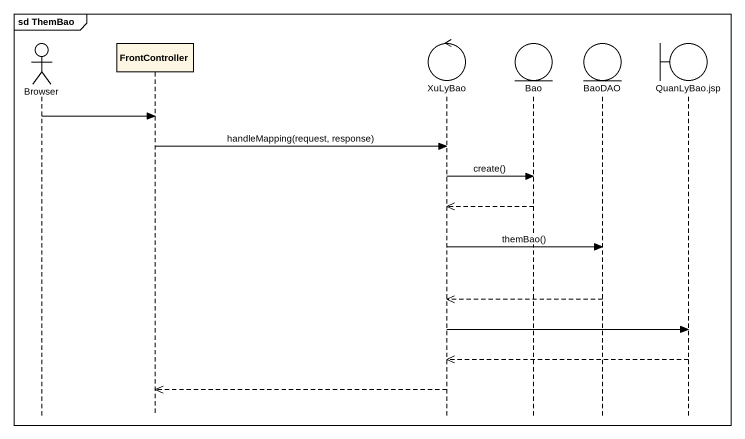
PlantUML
@startuml
mainframe sd ThemBao
hide footbox
actor Browser
participant FrontController
control XuLyBao
entity Bao
entity BaoDAO
boundary "QuanLyBao.jsp" as QuanLyBao_jsp

Browser -> FrontController
FrontController -> XuLyBao : handleMapping(request, response)
XuLyBao -> Bao : create()
Bao -->> XuLyBao
XuLyBao -> BaoDAO : themBao()
BaoDAO -->> XuLyBao
XuLyBao -> QuanLyBao_jsp
QuanLyBao_jsp -->> XuLyBao
XuLyBao -->> FrontController
@enduml
